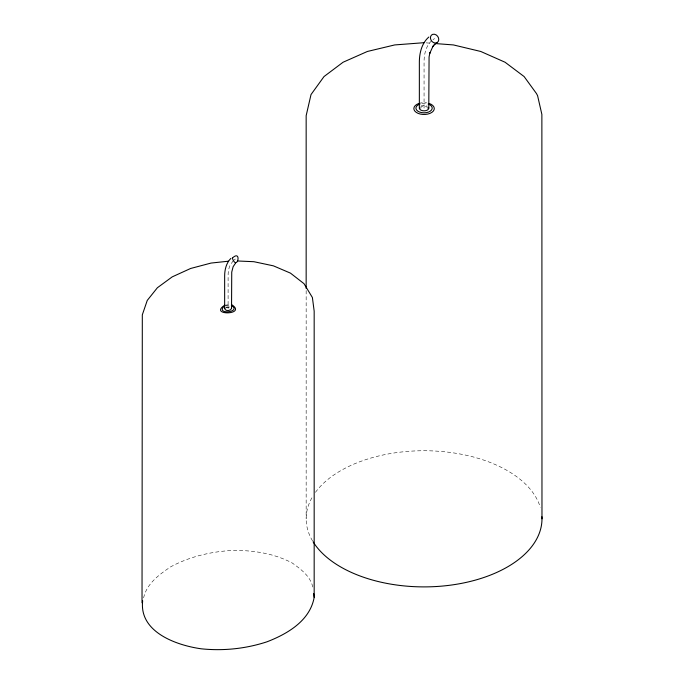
<?xml version="1.0" encoding="UTF-8"?>
<svg xmlns="http://www.w3.org/2000/svg" width="684" height="684" viewBox="0 0 684 684"><rect width="100%" height="100%" fill="white"/><g stroke="black" fill="none" stroke-linecap="round" stroke-linejoin="round"><path stroke-width="0.51" stroke-dasharray="3.42 2.56" d="M143.623 597.85C146.632 583.666 159.269 574.569 170.572 566.891C189.725 556.528 211.168 551.561 232.816 550.415C253.294 550.244 274.019 553.356 292.299 563.043C301.105 569.353 311.502 577.031 312.99 588.539M233.227 260.707L229.986 265.503A37.004 21.366 60 0 0 228.097 275.686L228.097 308.518M233.937 260.151L235.364 259.039M226.036 307.868L227.592 307.167L229.935 307.458M225.797 307.184L229.986 306.74M224.72 305.218L230.422 304.602M225.404 305.637L229.952 305.149M426.166 42.861L431.407 43.263M424.063 108.123L424.063 61.893A50.847 29.352 60 0 1 431.493 40.912M306.158 290.572L306.158 518.814M312.537 540.899A117.913 68.075 0 0 1 313.075 495.84M315.444 492.326A117.913 68.075 0 0 1 437.598 451.192A117.913 68.075 0 0 1 540.283 507.323M418.95 103.455A10.226 5.908 0 0 1 426.713 102.865M421.96 103.575A8.148 4.702 0 0 1 426.175 103.575M420.728 106.2A4.72 2.719 0 0 1 427.406 106.2M420.814 108.628A3.369 1.941 0 0 1 424.063 106.174A3.369 1.941 0 0 1 427.32 108.628M432.989 39.672A50.847 29.352 60 0 1 434.596 38.612"/><path stroke-width="1.03" d="M235.655 262.955L233.116 266.734L231.739 272.104L231.543 308.407C230.807 311.177 224.318 311.459 224.822 308.108M237.947 260.997L253.901 261.707L273.412 265.845L290.452 273.121L303.987 283.663L312.391 297.506L314.17 311.134L314.17 597.38C310.006 620.747 287.425 633.897 267.051 641.78C245.864 648.748 223.446 651.091 201.267 648.808C176.387 645.32 138.955 632.076 142.665 600.834M230.79 258.458C226.336 262.989 224.694 269.539 224.651 275.738L224.651 308.621M428.842 37.03C421.831 43.109 419.437 52.848 419.352 61.799L419.352 108.123M437.102 42.605A4.72 3.839 53.5 0 1 430.458 38.287A4.72 3.839 53.5 0 1 436.23 34.952A4.72 3.839 53.5 0 1 437.102 42.605L434.152 44.785L434.921 44.161L432.544 46.897L433.058 46.067L429.757 53.369L429.937 52.514L429.073 56.994L428.782 108.123M224.121 306.218C215.084 315.196 242.487 312.178 231.354 305.449M224.72 305.218C208.287 315.734 246.685 315.093 232.184 304.978M228.524 261.194L211.057 263.066L190.639 268.47L172.223 276.866L157.38 287.75L147.257 300.413L142.315 314.837L142.024 602.826M424.063 42.699L394.719 44.93L367.376 51.471L343.086 62.227L324.019 76.557L311.023 94.554L306.158 115.656L306.158 288.434M435.597 43.579L453.415 44.93L480.758 51.471L505.049 62.227L524.115 76.557L536.461 93.546L537.581 95.649L541.873 114.425L541.976 518.814M313.648 593.456L314.17 597.38M231.474 307.894L231.543 308.407M429.176 103.455A10.226 5.908 0 0 1 431.903 112.364A10.226 5.908 0 0 1 416.231 112.364A10.226 5.908 0 0 1 418.95 103.455M541.925 516.736A117.913 68.075 0 0 1 446.036 585.701A117.913 68.075 0 0 1 313.075 541.788M428.141 104.045A8.148 4.702 0 0 1 430.313 111.15A8.148 4.702 0 0 1 417.821 111.15A8.148 4.702 0 0 1 419.993 104.045M428.62 107.422A4.72 2.719 0 0 1 424.063 110.842A4.72 2.719 0 0 1 419.514 107.422M232.321 258.107C237.262 271.958 242.23 248.745 232.321 258.107"/></g></svg>
